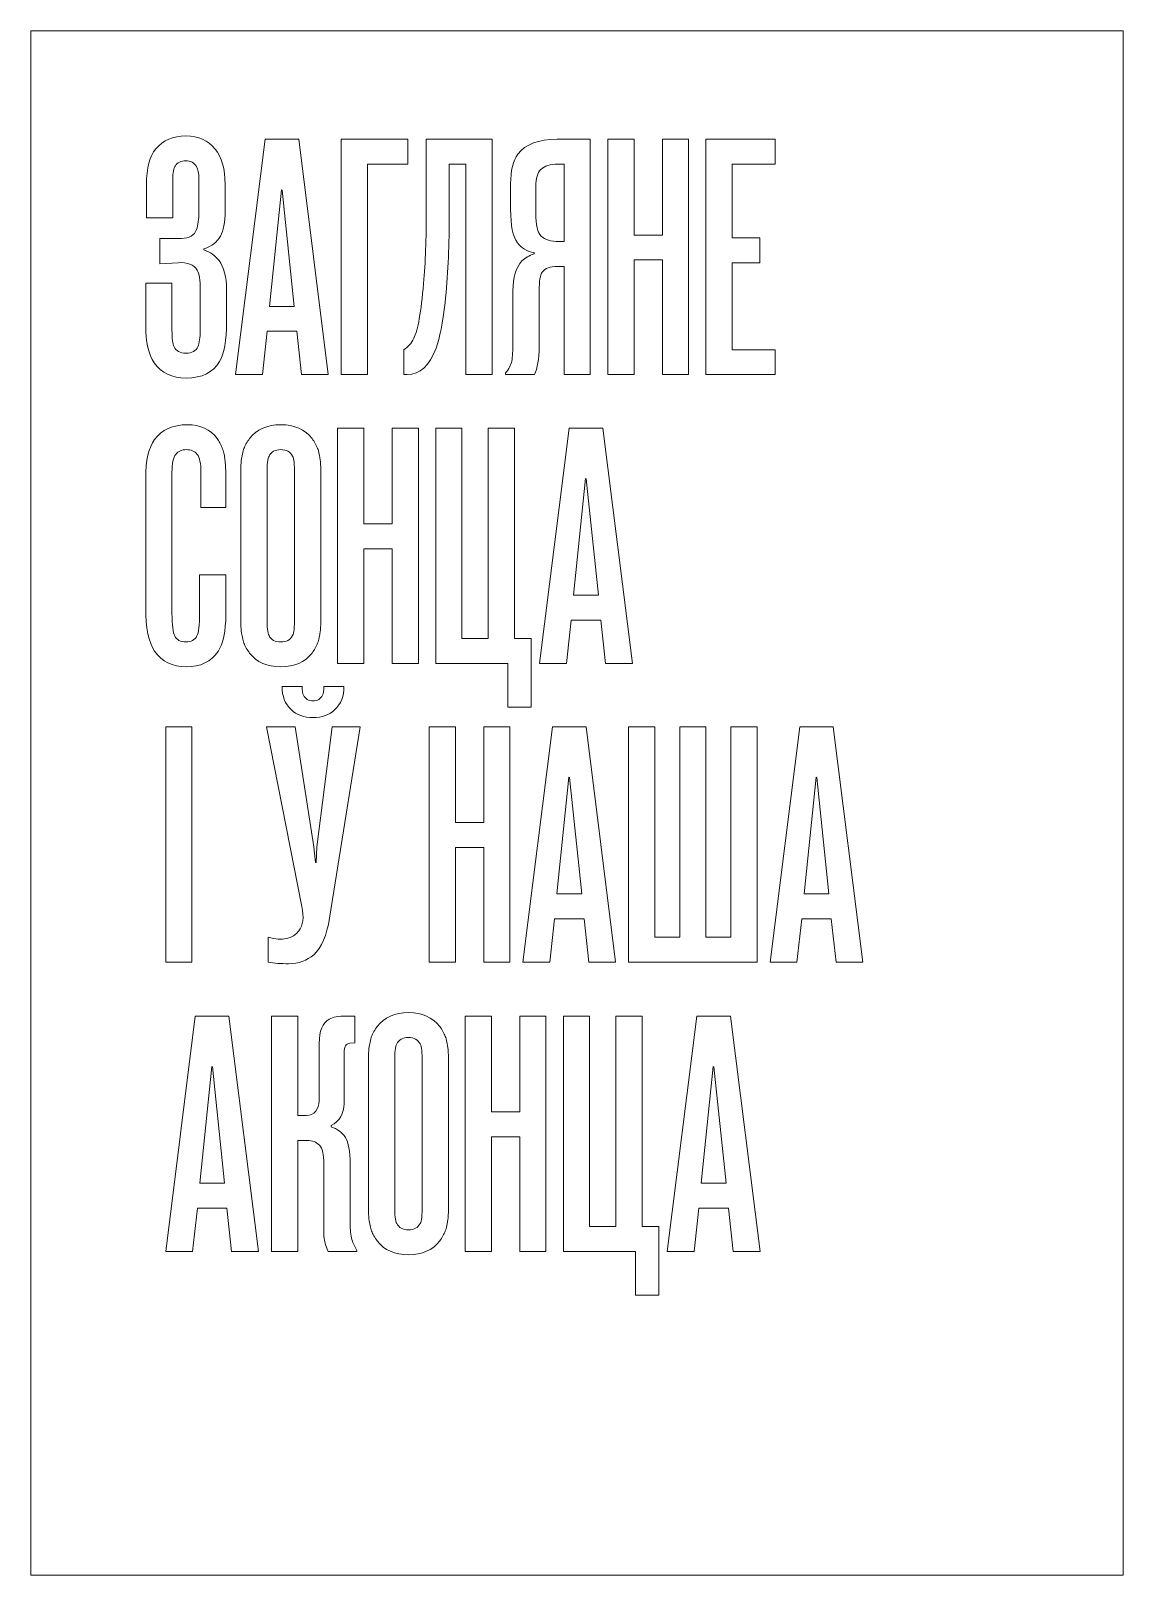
# Model space of a CAD drawing. Header units: millimetres. Extents: x 2200 to 2490, y -819 to -99.
# Drawn here: x 2215.3 to 2425.3, y -819 to -522 of the extents above; entities that cross this region are included whole.
import ezdxf

# ---------------------------------------------------------------- set-up
doc = ezdxf.new("R2010")
doc.units = ezdxf.units.MM
doc.header["$MEASUREMENT"] = 0
doc.layers.add('layer 1', color=7, linetype='Continuous')

msp = doc.modelspace()

# ---------------------------------------------------------------- linework, layer by layer
at = {"layer": 'layer 1', "color": 250, "lineweight": 18}
msp.add_lwpolyline([(2215.3311, -819.0068), (2425.3311, -819.0068), (2425.3311, -522.0068), (2215.3311, -522.0068), (2215.3311, -819.0068)], close=True, dxfattribs=at)
at = {"layer": 'layer 1', "color": 114, "lineweight": 18}
for points, knots in [([(2237.417, -570.5321), (2237.417, -570.5321), (2242.4611, -570.5321), (2242.4611, -570.5321), (2242.4611, -570.5321), (2242.4611, -579.5857), (2242.4611, -579.5857), (2242.4611, -581.1812), (2242.5908, -582.237), (2242.8492, -582.7548), (2243.2375, -583.5741), (2244.0133, -583.9834), (2245.1772, -583.9834), (2246.2984, -583.9834), (2247.0529, -583.5741), (2247.4406, -582.7548), (2247.7419, -582.0654), (2247.8935, -581.0086), (2247.8935, -579.5857), (2247.8935, -579.5857), (2247.8935, -571.8901), (2247.8935, -571.8901), (2247.8935, -569.9073), (2247.6997, -568.6141), (2247.3116, -568.0099), (2246.6648, -566.975), (2245.4361, -566.5012), (2243.6256, -566.587), (2243.6256, -566.587), (2240.1331, -566.7812), (2240.1331, -566.7812), (2240.1331, -566.7812), (2240.1331, -561.9305), (2240.1331, -561.9305), (2240.1331, -561.9305), (2244.272, -561.9305), (2244.272, -561.9305), (2245.7806, -561.9305), (2246.7509, -561.3487), (2247.1823, -560.1849), (2247.4832, -559.3662), (2247.6349, -558.2881), (2247.6349, -556.9511), (2247.6349, -556.9511), (2247.6349, -550.3547), (2247.6349, -550.3547), (2247.6349, -549.4071), (2247.4832, -548.6522), (2247.1823, -548.0916), (2246.7509, -547.3586), (2246.0606, -546.9919), (2245.113, -546.9919), (2244.1639, -546.9919), (2243.4959, -547.3154), (2243.1081, -547.9619), (2242.7623, -548.3078), (2242.5908, -549.2341), (2242.5908, -550.7432), (2242.5908, -550.7432), (2242.5908, -557.9859), (2242.5908, -557.9859), (2242.5908, -557.9859), (2237.5463, -557.9859), (2237.5463, -557.9859), (2237.5463, -557.9859), (2237.5463, -551.5834), (2237.5463, -551.5834), (2237.5463, -548.3934), (2238.1495, -546.0864), (2239.3572, -544.6638), (2240.7362, -543.0259), (2242.6553, -542.2064), (2245.113, -542.2064), (2247.5268, -542.2064), (2249.4022, -543.0471), (2250.739, -544.7283), (2252.0325, -546.2806), (2252.6793, -548.5664), (2252.6793, -551.5834), (2252.6793, -551.5834), (2252.6793, -556.6927), (2252.6793, -556.6927), (2252.6793, -558.8055), (2252.3773, -560.4011), (2251.7738, -561.478), (2251.1696, -562.5997), (2250.1135, -563.4183), (2248.6048, -563.9354), (2248.6048, -563.9354), (2248.6048, -564.1296), (2248.6048, -564.1296), (2249.8115, -564.5176), (2250.7815, -565.208), (2251.5151, -566.1989), (2252.4628, -567.4499), (2252.9379, -569.303), (2252.9379, -571.7608), (2252.9379, -571.7608), (2252.9379, -577.9042), (2252.9379, -577.9042), (2252.9379, -581.5693), (2252.4854, -584.1348), (2251.58, -585.6001), (2250.3725, -587.7127), (2248.238, -588.7688), (2245.1772, -588.7688), (2242.4611, -588.7688), (2240.4131, -587.7988), (2239.0338, -585.8588), (2237.9561, -584.3066), (2237.417, -581.8928), (2237.417, -578.6158), (2237.417, -578.6158), (2237.417, -570.5321), (2237.417, -570.5321)], [0, 0, 0, 0, 0.02631579, 0.02631579, 0.02631579, 0.05263158, 0.05263158, 0.05263158, 0.07894737, 0.07894737, 0.07894737, 0.10526316, 0.10526316, 0.10526316, 0.13157895, 0.13157895, 0.13157895, 0.15789474, 0.15789474, 0.15789474, 0.18421053, 0.18421053, 0.18421053, 0.21052632, 0.21052632, 0.21052632, 0.23684211, 0.23684211, 0.23684211, 0.26315789, 0.26315789, 0.26315789, 0.28947368, 0.28947368, 0.28947368, 0.31578947, 0.31578947, 0.31578947, 0.34210526, 0.34210526, 0.34210526, 0.36842105, 0.36842105, 0.36842105, 0.39473684, 0.39473684, 0.39473684, 0.42105263, 0.42105263, 0.42105263, 0.44736842, 0.44736842, 0.44736842, 0.47368421, 0.47368421, 0.47368421, 0.5, 0.5, 0.5, 0.52631579, 0.52631579, 0.52631579, 0.55263158, 0.55263158, 0.55263158, 0.57894737, 0.57894737, 0.57894737, 0.60526316, 0.60526316, 0.60526316, 0.63157895, 0.63157895, 0.63157895, 0.65789474, 0.65789474, 0.65789474, 0.68421053, 0.68421053, 0.68421053, 0.71052632, 0.71052632, 0.71052632, 0.73684211, 0.73684211, 0.73684211, 0.76315789, 0.76315789, 0.76315789, 0.78947368, 0.78947368, 0.78947368, 0.81578947, 0.81578947, 0.81578947, 0.84210526, 0.84210526, 0.84210526, 0.86842105, 0.86842105, 0.86842105, 0.89473684, 0.89473684, 0.89473684, 0.92105263, 0.92105263, 0.92105263, 0.94736842, 0.94736842, 0.94736842, 0.97368421, 0.97368421, 0.97368421, 1, 1, 1, 1]), ([(2272.5132, -588.1223), (2272.5132, -588.1223), (2267.3394, -588.1223), (2267.3394, -588.1223), (2267.3394, -588.1223), (2266.4339, -579.7799), (2266.4339, -579.7799), (2266.4339, -579.7799), (2260.743, -579.7799), (2260.743, -579.7799), (2260.743, -579.7799), (2259.8376, -588.1223), (2259.8376, -588.1223), (2259.8376, -588.1223), (2254.6638, -588.1223), (2254.6638, -588.1223), (2254.6638, -588.1223), (2260.3549, -542.8532), (2260.3549, -542.8532), (2260.3549, -542.8532), (2266.8219, -542.8532), (2266.8219, -542.8532), (2266.8219, -542.8532), (2272.5132, -588.1223), (2272.5132, -588.1223)], [0, 0, 0, 0, 0.125, 0.125, 0.125, 0.25, 0.25, 0.25, 0.375, 0.375, 0.375, 0.5, 0.5, 0.5, 0.625, 0.625, 0.625, 0.75, 0.75, 0.75, 0.875, 0.875, 0.875, 1, 1, 1, 1]), ([(2280.0338, -588.1223), (2280.0338, -588.1223), (2274.9897, -588.1223), (2274.9897, -588.1223), (2274.9897, -588.1223), (2274.9897, -542.8532), (2274.9897, -542.8532), (2274.9897, -542.8532), (2287.7939, -542.8532), (2287.7939, -542.8532), (2287.7939, -542.8532), (2287.7939, -547.6389), (2287.7939, -547.6389), (2287.7939, -547.6389), (2280.0338, -547.6389), (2280.0338, -547.6389), (2280.0338, -547.6389), (2280.0338, -588.1223), (2280.0338, -588.1223)], [0, 0, 0, 0, 0.16666667, 0.16666667, 0.16666667, 0.33333333, 0.33333333, 0.33333333, 0.5, 0.5, 0.5, 0.66666667, 0.66666667, 0.66666667, 0.83333333, 0.83333333, 0.83333333, 1, 1, 1, 1]), ([(2304.0266, -588.1223), (2304.0266, -588.1223), (2298.9822, -588.1223), (2298.9822, -588.1223), (2298.9822, -588.1223), (2298.9822, -547.6389), (2298.9822, -547.6389), (2298.9822, -547.6389), (2295.7487, -547.6389), (2295.7487, -547.6389), (2295.7487, -547.6389), (2295.7487, -558.4387), (2295.7487, -558.4387), (2295.7487, -563.9577), (2295.49, -569.2385), (2294.9725, -574.2828), (2294.541, -578.1206), (2293.959, -581.0305), (2293.2265, -583.0133), (2291.9755, -586.4195), (2290.1223, -588.1223), (2287.665, -588.1223), (2287.665, -588.1223), (2287.0182, -588.1223), (2287.0182, -588.1223), (2287.0182, -588.1223), (2287.0182, -583.3366), (2287.0182, -583.3366), (2287.8365, -582.8192), (2288.4832, -582.0866), (2288.9582, -581.1379), (2289.7342, -579.5431), (2290.3591, -576.029), (2290.8337, -570.5964), (2291.1784, -566.5869), (2291.351, -561.9308), (2291.351, -556.6278), (2291.351, -556.6278), (2291.351, -542.8532), (2291.351, -542.8532), (2291.351, -542.8532), (2304.0266, -542.8532), (2304.0266, -542.8532), (2304.0266, -542.8532), (2304.0266, -588.1223), (2304.0266, -588.1223)], [0, 0, 0, 0, 0.06666667, 0.06666667, 0.06666667, 0.13333333, 0.13333333, 0.13333333, 0.2, 0.2, 0.2, 0.26666667, 0.26666667, 0.26666667, 0.33333333, 0.33333333, 0.33333333, 0.4, 0.4, 0.4, 0.46666667, 0.46666667, 0.46666667, 0.53333333, 0.53333333, 0.53333333, 0.6, 0.6, 0.6, 0.66666667, 0.66666667, 0.66666667, 0.73333333, 0.73333333, 0.73333333, 0.8, 0.8, 0.8, 0.86666667, 0.86666667, 0.86666667, 0.93333333, 0.93333333, 0.93333333, 1, 1, 1, 1]), ([(2306.5873, -588.1224), (2306.5873, -588.1224), (2306.5873, -587.7989), (2306.5873, -587.7989), (2307.234, -587.0663), (2307.632, -586.3015), (2307.7837, -585.5031), (2307.9343, -584.7057), (2308.0101, -583.4444), (2308.0101, -581.7199), (2308.0101, -581.7199), (2308.0101, -572.0195), (2308.0101, -572.0195), (2308.0101, -569.3902), (2308.5921, -567.4712), (2309.7559, -566.2638), (2310.3595, -565.6606), (2311.1356, -565.2077), (2312.0842, -564.9057), (2312.0842, -564.9057), (2312.0842, -564.6467), (2312.0842, -564.6467), (2310.7039, -564.4319), (2309.6482, -563.8061), (2308.9153, -562.7713), (2308.0101, -561.5649), (2307.5573, -559.4311), (2307.5573, -556.3691), (2307.5573, -556.3691), (2307.5573, -551.4541), (2307.5573, -551.4541), (2307.5573, -548.8673), (2308.031, -546.9494), (2308.9802, -545.6987), (2310.4031, -543.802), (2312.9248, -542.8533), (2316.5465, -542.8533), (2316.5465, -542.8533), (2322.884, -542.8533), (2322.884, -542.8533), (2322.884, -542.8533), (2322.884, -588.1224), (2322.884, -588.1224), (2322.884, -588.1224), (2317.8399, -588.1224), (2317.8399, -588.1224), (2317.8399, -588.1224), (2317.8399, -567.2982), (2317.8399, -567.2982), (2317.8399, -567.2982), (2316.5465, -567.2982), (2316.5465, -567.2982), (2315.1661, -567.2982), (2314.1964, -567.6651), (2313.6365, -568.3976), (2313.2484, -568.915), (2313.0542, -570.1441), (2313.0542, -572.084), (2313.0542, -572.084), (2313.0542, -582.7548), (2313.0542, -582.7548), (2313.0542, -585.1264), (2312.7523, -586.9157), (2312.1488, -588.1224), (2312.1488, -588.1224), (2306.5873, -588.1224), (2306.5873, -588.1224)], [0, 0, 0, 0, 0.04545455, 0.04545455, 0.04545455, 0.09090909, 0.09090909, 0.09090909, 0.13636364, 0.13636364, 0.13636364, 0.18181818, 0.18181818, 0.18181818, 0.22727273, 0.22727273, 0.22727273, 0.27272727, 0.27272727, 0.27272727, 0.31818182, 0.31818182, 0.31818182, 0.36363636, 0.36363636, 0.36363636, 0.40909091, 0.40909091, 0.40909091, 0.45454545, 0.45454545, 0.45454545, 0.5, 0.5, 0.5, 0.54545455, 0.54545455, 0.54545455, 0.59090909, 0.59090909, 0.59090909, 0.63636364, 0.63636364, 0.63636364, 0.68181818, 0.68181818, 0.68181818, 0.72727273, 0.72727273, 0.72727273, 0.77272727, 0.77272727, 0.77272727, 0.81818182, 0.81818182, 0.81818182, 0.86363636, 0.86363636, 0.86363636, 0.90909091, 0.90909091, 0.90909091, 0.95454545, 0.95454545, 0.95454545, 1, 1, 1, 1]), ([(2336.7429, -566.0698), (2336.7429, -566.0698), (2331.3104, -566.0698), (2331.3104, -566.0698), (2331.3104, -566.0698), (2331.3104, -588.1222), (2331.3104, -588.1222), (2331.3104, -588.1222), (2326.2664, -588.1222), (2326.2664, -588.1222), (2326.2664, -588.1222), (2326.2664, -542.8532), (2326.2664, -542.8532), (2326.2664, -542.8532), (2331.3104, -542.8532), (2331.3104, -542.8532), (2331.3104, -542.8532), (2331.3104, -561.2841), (2331.3104, -561.2841), (2331.3104, -561.2841), (2336.7429, -561.2841), (2336.7429, -561.2841), (2336.7429, -561.2841), (2336.7429, -542.8532), (2336.7429, -542.8532), (2336.7429, -542.8532), (2341.787, -542.8532), (2341.787, -542.8532), (2341.787, -542.8532), (2341.787, -588.1222), (2341.787, -588.1222), (2341.787, -588.1222), (2336.7429, -588.1222), (2336.7429, -588.1222), (2336.7429, -588.1222), (2336.7429, -566.0698), (2336.7429, -566.0698)], [0, 0, 0, 0, 0.08333333, 0.08333333, 0.08333333, 0.16666667, 0.16666667, 0.16666667, 0.25, 0.25, 0.25, 0.33333333, 0.33333333, 0.33333333, 0.41666667, 0.41666667, 0.41666667, 0.5, 0.5, 0.5, 0.58333333, 0.58333333, 0.58333333, 0.66666667, 0.66666667, 0.66666667, 0.75, 0.75, 0.75, 0.83333333, 0.83333333, 0.83333333, 0.91666667, 0.91666667, 0.91666667, 1, 1, 1, 1]), ([(2345.1303, -588.1223), (2345.1303, -588.1223), (2345.1303, -542.8532), (2345.1303, -542.8532), (2345.1303, -542.8532), (2358.4527, -542.8532), (2358.4527, -542.8532), (2358.4527, -542.8532), (2358.4527, -547.6389), (2358.4527, -547.6389), (2358.4527, -547.6389), (2350.1744, -547.6389), (2350.1744, -547.6389), (2350.1744, -547.6389), (2350.1744, -561.8016), (2350.1744, -561.8016), (2350.1744, -561.8016), (2355.4775, -561.8016), (2355.4775, -561.8016), (2355.4775, -561.8016), (2355.4775, -566.5869), (2355.4775, -566.5869), (2355.4775, -566.5869), (2350.1744, -566.5869), (2350.1744, -566.5869), (2350.1744, -566.5869), (2350.1744, -583.3366), (2350.1744, -583.3366), (2350.1744, -583.3366), (2358.4527, -583.3366), (2358.4527, -583.3366), (2358.4527, -583.3366), (2358.4527, -588.1223), (2358.4527, -588.1223), (2358.4527, -588.1223), (2345.1303, -588.1223), (2345.1303, -588.1223)], [0, 0, 0, 0, 0.08333333, 0.08333333, 0.08333333, 0.16666667, 0.16666667, 0.16666667, 0.25, 0.25, 0.25, 0.33333333, 0.33333333, 0.33333333, 0.41666667, 0.41666667, 0.41666667, 0.5, 0.5, 0.5, 0.58333333, 0.58333333, 0.58333333, 0.66666667, 0.66666667, 0.66666667, 0.75, 0.75, 0.75, 0.83333333, 0.83333333, 0.83333333, 0.91666667, 0.91666667, 0.91666667, 1, 1, 1, 1]), ([(2317.8399, -562.5129), (2317.8399, -562.5129), (2317.8399, -547.6387), (2317.8399, -547.6387), (2317.8399, -547.6387), (2316.6757, -547.6387), (2316.6757, -547.6387), (2315.2097, -547.6387), (2314.1103, -547.9842), (2313.3774, -548.6735), (2312.7311, -549.3199), (2312.4078, -550.3983), (2312.4078, -551.907), (2312.4078, -551.907), (2312.4078, -557.0804), (2312.4078, -557.0804), (2312.4078, -559.3227), (2312.7523, -560.7891), (2313.4423, -561.4781), (2314.1748, -562.168), (2315.3178, -562.5129), (2316.87, -562.5129), (2316.87, -562.5129), (2317.8399, -562.5129), (2317.8399, -562.5129)], [0, 0, 0, 0, 0.125, 0.125, 0.125, 0.25, 0.25, 0.25, 0.375, 0.375, 0.375, 0.5, 0.5, 0.5, 0.625, 0.625, 0.625, 0.75, 0.75, 0.75, 0.875, 0.875, 0.875, 1, 1, 1, 1]), ([(2261.1956, -574.9942), (2261.1956, -574.9942), (2265.9813, -574.9942), (2265.9813, -574.9942), (2265.9813, -574.9942), (2263.6533, -552.6182), (2263.6533, -552.6182), (2263.6533, -552.6182), (2263.524, -552.5537), (2263.524, -552.5537), (2263.524, -552.5537), (2261.1956, -574.9942), (2261.1956, -574.9942)], [0, 0, 0, 0, 0.25, 0.25, 0.25, 0.5, 0.5, 0.5, 0.75, 0.75, 0.75, 1, 1, 1, 1]), ([(2245.1129, -639.5375), (2246.1477, -639.5375), (2246.859, -639.1494), (2247.2467, -638.3733), (2247.5912, -637.7701), (2247.7642, -636.3263), (2247.7642, -634.0405), (2247.7642, -634.0405), (2247.7642, -626.6032), (2247.7642, -626.6032), (2247.7642, -626.6032), (2252.8085, -626.6032), (2252.8085, -626.6032), (2252.8085, -626.6032), (2252.8085, -634.2344), (2252.8085, -634.2344), (2252.8085, -637.5114), (2252.3121, -639.883), (2251.3212, -641.3481), (2249.9841, -643.332), (2247.936, -644.3229), (2245.1774, -644.3229), (2242.5471, -644.3229), (2240.5213, -643.3104), (2239.0982, -641.2836), (2237.9769, -639.6456), (2237.4169, -636.8434), (2237.4169, -632.8763), (2237.4169, -632.8763), (2237.4169, -608.0429), (2237.4169, -608.0429), (2237.4169, -604.5943), (2237.9769, -602.1157), (2239.0982, -600.606), (2240.4778, -598.7093), (2242.5907, -597.7606), (2245.4361, -597.7606), (2247.936, -597.7606), (2249.8334, -598.6448), (2251.1273, -600.4121), (2251.3425, -600.6708), (2251.5253, -600.9519), (2251.6766, -601.2528), (2251.8273, -601.5551), (2251.9679, -601.8782), (2252.0973, -602.2227), (2252.2266, -602.5683), (2252.3337, -602.8918), (2252.4205, -603.1927), (2252.5063, -603.495), (2252.5711, -603.8395), (2252.6144, -604.2275), (2252.6569, -604.6156), (2252.6891, -604.9289), (2252.7114, -605.1653), (2252.7327, -605.4027), (2252.7543, -605.7372), (2252.7763, -606.1679), (2252.7976, -606.5991), (2252.8085, -606.9014), (2252.8085, -607.0733), (2252.8085, -607.0733), (2252.8085, -607.9459), (2252.8085, -607.9459), (2252.8085, -607.9459), (2252.8085, -608.6901), (2252.8085, -608.6901), (2252.8085, -608.6901), (2252.8085, -613.6693), (2252.8085, -613.6693), (2252.8085, -613.6693), (2248.0228, -613.6693), (2248.0228, -613.6693), (2248.0228, -613.6693), (2248.0228, -606.8791), (2248.0228, -606.8791), (2248.0228, -605.1976), (2247.7854, -604.0556), (2247.3116, -603.4514), (2246.7941, -602.8482), (2246.1042, -602.546), (2245.2423, -602.546), (2244.3793, -602.546), (2243.69, -602.8482), (2243.1726, -603.4514), (2242.6981, -604.0556), (2242.4614, -605.1976), (2242.4614, -606.8791), (2242.4614, -606.8791), (2242.4614, -634.0405), (2242.4614, -634.0405), (2242.4614, -636.3263), (2242.6332, -637.7701), (2242.9787, -638.3733), (2243.3664, -639.1494), (2244.0781, -639.5375), (2245.1129, -639.5375)], [0, 0, 0, 0, 0.03125, 0.03125, 0.03125, 0.0625, 0.0625, 0.0625, 0.09375, 0.09375, 0.09375, 0.125, 0.125, 0.125, 0.15625, 0.15625, 0.15625, 0.1875, 0.1875, 0.1875, 0.21875, 0.21875, 0.21875, 0.25, 0.25, 0.25, 0.28125, 0.28125, 0.28125, 0.3125, 0.3125, 0.3125, 0.34375, 0.34375, 0.34375, 0.375, 0.375, 0.375, 0.40625, 0.40625, 0.40625, 0.4375, 0.4375, 0.4375, 0.46875, 0.46875, 0.46875, 0.5, 0.5, 0.5, 0.53125, 0.53125, 0.53125, 0.5625, 0.5625, 0.5625, 0.59375, 0.59375, 0.59375, 0.625, 0.625, 0.625, 0.65625, 0.65625, 0.65625, 0.6875, 0.6875, 0.6875, 0.71875, 0.71875, 0.71875, 0.75, 0.75, 0.75, 0.78125, 0.78125, 0.78125, 0.8125, 0.8125, 0.8125, 0.84375, 0.84375, 0.84375, 0.875, 0.875, 0.875, 0.90625, 0.90625, 0.90625, 0.9375, 0.9375, 0.9375, 0.96875, 0.96875, 0.96875, 1, 1, 1, 1]), ([(2263.382, -644.323), (2260.7521, -644.323), (2258.7469, -643.4399), (2257.3676, -641.6718), (2257.1514, -641.3702), (2256.9473, -641.0469), (2256.7534, -640.7015), (2256.5592, -640.357), (2256.408, -640.0448), (2256.3009, -639.7637), (2256.1925, -639.4837), (2256.0957, -639.1174), (2256.0095, -638.6644), (2255.9231, -638.2118), (2255.8578, -637.8883), (2255.8158, -637.6941), (2255.7725, -637.5006), (2255.7399, -637.1345), (2255.7186, -636.5952), (2255.6966, -636.0564), (2255.6864, -635.7328), (2255.6864, -635.6247), (2255.6864, -635.6247), (2255.6864, -634.6226), (2255.6864, -634.6226), (2255.6864, -634.6226), (2255.6864, -633.717), (2255.6864, -633.717), (2255.6864, -633.717), (2255.6864, -608.3663), (2255.6864, -608.3663), (2255.6864, -608.3663), (2255.6864, -607.4608), (2255.6864, -607.4608), (2255.6864, -607.4608), (2255.6864, -606.4586), (2255.6864, -606.4586), (2255.6864, -606.3515), (2255.6966, -606.028), (2255.7186, -605.4886), (2255.7399, -604.9499), (2255.7725, -604.5835), (2255.8158, -604.3893), (2255.8578, -604.1954), (2255.9231, -603.8719), (2256.0095, -603.4193), (2256.0957, -602.9664), (2256.1925, -602.6006), (2256.3009, -602.3196), (2256.408, -602.0397), (2256.5592, -601.7278), (2256.7534, -601.3823), (2256.9473, -601.0374), (2257.1514, -600.7142), (2257.3676, -600.4119), (2258.7469, -598.6446), (2260.7521, -597.7604), (2263.382, -597.7604), (2266.0109, -597.7604), (2268.0161, -598.6446), (2269.3965, -600.4119), (2269.6119, -600.7142), (2269.8168, -601.0374), (2270.011, -601.3823), (2270.2044, -601.7278), (2270.355, -602.0397), (2270.4635, -602.3196), (2270.5709, -602.6006), (2270.6676, -602.9664), (2270.7544, -603.4193), (2270.8402, -603.8719), (2270.905, -604.1954), (2270.9486, -604.3893), (2270.9908, -604.5835), (2271.0235, -604.9499), (2271.0454, -605.4886), (2271.0667, -606.028), (2271.0776, -606.3515), (2271.0776, -606.4586), (2271.0776, -606.4586), (2271.0776, -607.4608), (2271.0776, -607.4608), (2271.0776, -607.4608), (2271.0776, -608.3663), (2271.0776, -608.3663), (2271.0776, -608.3663), (2271.0776, -633.717), (2271.0776, -633.717), (2271.0776, -633.717), (2271.0776, -634.6226), (2271.0776, -634.6226), (2271.0776, -634.6226), (2271.0776, -635.6247), (2271.0776, -635.6247), (2271.0776, -635.7328), (2271.0667, -636.0564), (2271.0454, -636.5952), (2271.0235, -637.1345), (2270.9908, -637.5006), (2270.9486, -637.6941), (2270.905, -637.8883), (2270.8402, -638.2118), (2270.7544, -638.6644), (2270.6676, -639.1174), (2270.5709, -639.4837), (2270.4635, -639.7637), (2270.355, -640.0448), (2270.2044, -640.357), (2270.011, -640.7015), (2269.8168, -641.0469), (2269.6119, -641.3702), (2269.3965, -641.6718), (2268.0161, -643.4399), (2266.0109, -644.323), (2263.382, -644.323)], [0, 0, 0, 0, 0.02631579, 0.02631579, 0.02631579, 0.05263158, 0.05263158, 0.05263158, 0.07894737, 0.07894737, 0.07894737, 0.10526316, 0.10526316, 0.10526316, 0.13157895, 0.13157895, 0.13157895, 0.15789474, 0.15789474, 0.15789474, 0.18421053, 0.18421053, 0.18421053, 0.21052632, 0.21052632, 0.21052632, 0.23684211, 0.23684211, 0.23684211, 0.26315789, 0.26315789, 0.26315789, 0.28947368, 0.28947368, 0.28947368, 0.31578947, 0.31578947, 0.31578947, 0.34210526, 0.34210526, 0.34210526, 0.36842105, 0.36842105, 0.36842105, 0.39473684, 0.39473684, 0.39473684, 0.42105263, 0.42105263, 0.42105263, 0.44736842, 0.44736842, 0.44736842, 0.47368421, 0.47368421, 0.47368421, 0.5, 0.5, 0.5, 0.52631579, 0.52631579, 0.52631579, 0.55263158, 0.55263158, 0.55263158, 0.57894737, 0.57894737, 0.57894737, 0.60526316, 0.60526316, 0.60526316, 0.63157895, 0.63157895, 0.63157895, 0.65789474, 0.65789474, 0.65789474, 0.68421053, 0.68421053, 0.68421053, 0.71052632, 0.71052632, 0.71052632, 0.73684211, 0.73684211, 0.73684211, 0.76315789, 0.76315789, 0.76315789, 0.78947368, 0.78947368, 0.78947368, 0.81578947, 0.81578947, 0.81578947, 0.84210526, 0.84210526, 0.84210526, 0.86842105, 0.86842105, 0.86842105, 0.89473684, 0.89473684, 0.89473684, 0.92105263, 0.92105263, 0.92105263, 0.94736842, 0.94736842, 0.94736842, 0.97368421, 0.97368421, 0.97368421, 1, 1, 1, 1]), ([(2284.7808, -621.6238), (2284.7808, -621.6238), (2279.3482, -621.6238), (2279.3482, -621.6238), (2279.3482, -621.6238), (2279.3482, -643.6763), (2279.3482, -643.6763), (2279.3482, -643.6763), (2274.3041, -643.6763), (2274.3041, -643.6763), (2274.3041, -643.6763), (2274.3041, -598.4072), (2274.3041, -598.4072), (2274.3041, -598.4072), (2279.3482, -598.4072), (2279.3482, -598.4072), (2279.3482, -598.4072), (2279.3482, -616.8381), (2279.3482, -616.8381), (2279.3482, -616.8381), (2284.7808, -616.8381), (2284.7808, -616.8381), (2284.7808, -616.8381), (2284.7808, -598.4072), (2284.7808, -598.4072), (2284.7808, -598.4072), (2289.8248, -598.4072), (2289.8248, -598.4072), (2289.8248, -598.4072), (2289.8248, -643.6763), (2289.8248, -643.6763), (2289.8248, -643.6763), (2284.7808, -643.6763), (2284.7808, -643.6763), (2284.7808, -643.6763), (2284.7808, -621.6238), (2284.7808, -621.6238)], [0, 0, 0, 0, 0.08333333, 0.08333333, 0.08333333, 0.16666667, 0.16666667, 0.16666667, 0.25, 0.25, 0.25, 0.33333333, 0.33333333, 0.33333333, 0.41666667, 0.41666667, 0.41666667, 0.5, 0.5, 0.5, 0.58333333, 0.58333333, 0.58333333, 0.66666667, 0.66666667, 0.66666667, 0.75, 0.75, 0.75, 0.83333333, 0.83333333, 0.83333333, 0.91666667, 0.91666667, 0.91666667, 1, 1, 1, 1]), ([(2311.5343, -652.0835), (2311.5343, -652.0835), (2307.0076, -652.0835), (2307.0076, -652.0835), (2307.0076, -652.0835), (2307.0076, -643.6762), (2307.0076, -643.6762), (2307.0076, -643.6762), (2293.1679, -643.6762), (2293.1679, -643.6762), (2293.1679, -643.6762), (2293.1679, -598.4074), (2293.1679, -598.4074), (2293.1679, -598.4074), (2298.2123, -598.4074), (2298.2123, -598.4074), (2298.2123, -598.4074), (2298.2123, -638.8908), (2298.2123, -638.8908), (2298.2123, -638.8908), (2303.2567, -638.8908), (2303.2567, -638.8908), (2303.2567, -638.8908), (2303.2567, -598.4074), (2303.2567, -598.4074), (2303.2567, -598.4074), (2308.3008, -598.4074), (2308.3008, -598.4074), (2308.3008, -598.4074), (2308.3008, -638.8908), (2308.3008, -638.8908), (2308.3008, -638.8908), (2311.5343, -638.8908), (2311.5343, -638.8908), (2311.5343, -638.8908), (2311.5343, -652.0835), (2311.5343, -652.0835)], [0, 0, 0, 0, 0.08333333, 0.08333333, 0.08333333, 0.16666667, 0.16666667, 0.16666667, 0.25, 0.25, 0.25, 0.33333333, 0.33333333, 0.33333333, 0.41666667, 0.41666667, 0.41666667, 0.5, 0.5, 0.5, 0.58333333, 0.58333333, 0.58333333, 0.66666667, 0.66666667, 0.66666667, 0.75, 0.75, 0.75, 0.83333333, 0.83333333, 0.83333333, 0.91666667, 0.91666667, 0.91666667, 1, 1, 1, 1]), ([(2330.98, -643.6762), (2330.98, -643.6762), (2325.8063, -643.6762), (2325.8063, -643.6762), (2325.8063, -643.6762), (2324.9007, -635.3338), (2324.9007, -635.3338), (2324.9007, -635.3338), (2319.2103, -635.3338), (2319.2103, -635.3338), (2319.2103, -635.3338), (2318.3048, -643.6762), (2318.3048, -643.6762), (2318.3048, -643.6762), (2313.131, -643.6762), (2313.131, -643.6762), (2313.131, -643.6762), (2318.8218, -598.4074), (2318.8218, -598.4074), (2318.8218, -598.4074), (2325.2892, -598.4074), (2325.2892, -598.4074), (2325.2892, -598.4074), (2330.98, -643.6762), (2330.98, -643.6762)], [0, 0, 0, 0, 0.125, 0.125, 0.125, 0.25, 0.25, 0.25, 0.375, 0.375, 0.375, 0.5, 0.5, 0.5, 0.625, 0.625, 0.625, 0.75, 0.75, 0.75, 0.875, 0.875, 0.875, 1, 1, 1, 1]), ([(2260.7305, -607.267), (2260.7305, -607.267), (2260.7305, -634.8165), (2260.7305, -634.8165), (2260.7305, -636.6709), (2260.8598, -637.8348), (2261.1185, -638.3086), (2261.5491, -639.128), (2262.3036, -639.5377), (2263.382, -639.5377), (2264.4591, -639.5377), (2265.2139, -639.128), (2265.6456, -638.3086), (2265.9042, -637.8784), (2266.0336, -636.7142), (2266.0336, -634.8165), (2266.0336, -634.8165), (2266.0336, -607.267), (2266.0336, -607.267), (2266.0336, -605.4138), (2265.9042, -604.2496), (2265.6456, -603.7748), (2265.2139, -602.9564), (2264.4591, -602.5461), (2263.382, -602.5461), (2262.3036, -602.5461), (2261.5491, -602.9564), (2261.1185, -603.7748), (2260.8598, -604.2496), (2260.7305, -605.4138), (2260.7305, -607.267)], [0, 0, 0, 0, 0.1, 0.1, 0.1, 0.2, 0.2, 0.2, 0.3, 0.3, 0.3, 0.4, 0.4, 0.4, 0.5, 0.5, 0.5, 0.6, 0.6, 0.6, 0.7, 0.7, 0.7, 0.8, 0.8, 0.8, 0.9, 0.9, 0.9, 1, 1, 1, 1]), ([(2319.6629, -630.5484), (2319.6629, -630.5484), (2324.4482, -630.5484), (2324.4482, -630.5484), (2324.4482, -630.5484), (2322.1206, -608.1724), (2322.1206, -608.1724), (2322.1206, -608.1724), (2321.9909, -608.1079), (2321.9909, -608.1079), (2321.9909, -608.1079), (2319.6629, -630.5484), (2319.6629, -630.5484)], [0, 0, 0, 0, 0.25, 0.25, 0.25, 0.5, 0.5, 0.5, 0.75, 0.75, 0.75, 1, 1, 1, 1]), ([(2275.5222, -648.0736), (2275.5222, -649.9713), (2274.9399, -651.4587), (2273.7761, -652.5357), (2272.6977, -653.5705), (2271.2964, -654.088), (2269.5727, -654.088), (2267.8478, -654.088), (2266.4462, -653.5705), (2265.3692, -652.5357), (2264.2047, -651.4587), (2263.6227, -649.9713), (2263.6227, -648.0736), (2263.6227, -648.0736), (2267.503, -648.0736), (2267.503, -648.0736), (2267.503, -648.8932), (2267.5887, -649.4539), (2267.7621, -649.7551), (2268.1066, -650.4884), (2268.7097, -650.8545), (2269.5727, -650.8545), (2270.4346, -650.8545), (2271.0377, -650.4884), (2271.3832, -649.7551), (2271.5551, -649.4539), (2271.642, -648.8932), (2271.642, -648.0736), (2271.642, -648.0736), (2275.5222, -648.0736), (2275.5222, -648.0736)], [0, 0, 0, 0, 0.1, 0.1, 0.1, 0.2, 0.2, 0.2, 0.3, 0.3, 0.3, 0.4, 0.4, 0.4, 0.5, 0.5, 0.5, 0.6, 0.6, 0.6, 0.7, 0.7, 0.7, 0.8, 0.8, 0.8, 0.9, 0.9, 0.9, 1, 1, 1, 1]), ([(2241.2558, -655.8343), (2241.2558, -655.8343), (2246.2999, -655.8343), (2246.2999, -655.8343), (2246.2999, -655.8343), (2246.2999, -701.1031), (2246.2999, -701.1031), (2246.2999, -701.1031), (2241.2558, -701.1031), (2241.2558, -701.1031), (2241.2558, -701.1031), (2241.2558, -655.8343), (2241.2558, -655.8343)], [0, 0, 0, 0, 0.25, 0.25, 0.25, 0.5, 0.5, 0.5, 0.75, 0.75, 0.75, 1, 1, 1, 1]), ([(2260.9716, -701.1032), (2260.9716, -701.1032), (2260.9716, -696.3175), (2260.9716, -696.3175), (2263.6876, -697.0935), (2265.6492, -696.6842), (2266.8566, -695.0891), (2267.6749, -694.0542), (2267.8687, -692.5021), (2267.4381, -690.4323), (2267.4381, -690.4323), (2260.648, -655.834), (2260.648, -655.834), (2260.648, -655.834), (2266.1449, -655.834), (2266.1449, -655.834), (2266.1449, -655.834), (2269.7016, -678.9214), (2269.7016, -678.9214), (2269.7016, -678.9214), (2270.0252, -681.9606), (2270.0252, -681.9606), (2270.0252, -681.9606), (2270.1546, -681.9606), (2270.1546, -681.9606), (2270.1546, -681.9606), (2270.2839, -678.9214), (2270.2839, -678.9214), (2270.2839, -678.9214), (2273.2587, -655.834), (2273.2587, -655.834), (2273.2587, -655.834), (2278.6263, -655.834), (2278.6263, -655.834), (2278.6263, -655.834), (2272.7413, -692.6314), (2272.7413, -692.6314), (2272.2238, -695.9942), (2271.2103, -698.3446), (2269.7016, -699.6803), (2268.4089, -700.8444), (2266.7918, -701.4264), (2264.8517, -701.4264), (2263.4289, -701.4264), (2262.1358, -701.3183), (2260.9716, -701.1032)], [0, 0, 0, 0, 0.06666667, 0.06666667, 0.06666667, 0.13333333, 0.13333333, 0.13333333, 0.2, 0.2, 0.2, 0.26666667, 0.26666667, 0.26666667, 0.33333333, 0.33333333, 0.33333333, 0.4, 0.4, 0.4, 0.46666667, 0.46666667, 0.46666667, 0.53333333, 0.53333333, 0.53333333, 0.6, 0.6, 0.6, 0.66666667, 0.66666667, 0.66666667, 0.73333333, 0.73333333, 0.73333333, 0.8, 0.8, 0.8, 0.86666667, 0.86666667, 0.86666667, 0.93333333, 0.93333333, 0.93333333, 1, 1, 1, 1]), ([(2302.4014, -679.0508), (2302.4014, -679.0508), (2296.9689, -679.0508), (2296.9689, -679.0508), (2296.9689, -679.0508), (2296.9689, -701.1032), (2296.9689, -701.1032), (2296.9689, -701.1032), (2291.9248, -701.1032), (2291.9248, -701.1032), (2291.9248, -701.1032), (2291.9248, -655.8341), (2291.9248, -655.8341), (2291.9248, -655.8341), (2296.9689, -655.8341), (2296.9689, -655.8341), (2296.9689, -655.8341), (2296.9689, -674.2651), (2296.9689, -674.2651), (2296.9689, -674.2651), (2302.4014, -674.2651), (2302.4014, -674.2651), (2302.4014, -674.2651), (2302.4014, -655.8341), (2302.4014, -655.8341), (2302.4014, -655.8341), (2307.4455, -655.8341), (2307.4455, -655.8341), (2307.4455, -655.8341), (2307.4455, -701.1032), (2307.4455, -701.1032), (2307.4455, -701.1032), (2302.4014, -701.1032), (2302.4014, -701.1032), (2302.4014, -701.1032), (2302.4014, -679.0508), (2302.4014, -679.0508)], [0, 0, 0, 0, 0.08333333, 0.08333333, 0.08333333, 0.16666667, 0.16666667, 0.16666667, 0.25, 0.25, 0.25, 0.33333333, 0.33333333, 0.33333333, 0.41666667, 0.41666667, 0.41666667, 0.5, 0.5, 0.5, 0.58333333, 0.58333333, 0.58333333, 0.66666667, 0.66666667, 0.66666667, 0.75, 0.75, 0.75, 0.83333333, 0.83333333, 0.83333333, 0.91666667, 0.91666667, 0.91666667, 1, 1, 1, 1]), ([(2327.7649, -701.1029), (2327.7649, -701.1029), (2322.5911, -701.1029), (2322.5911, -701.1029), (2322.5911, -701.1029), (2321.6856, -692.7605), (2321.6856, -692.7605), (2321.6856, -692.7605), (2315.9951, -692.7605), (2315.9951, -692.7605), (2315.9951, -692.7605), (2315.0896, -701.1029), (2315.0896, -701.1029), (2315.0896, -701.1029), (2309.9158, -701.1029), (2309.9158, -701.1029), (2309.9158, -701.1029), (2315.6067, -655.8341), (2315.6067, -655.8341), (2315.6067, -655.8341), (2322.074, -655.8341), (2322.074, -655.8341), (2322.074, -655.8341), (2327.7649, -701.1029), (2327.7649, -701.1029)], [0, 0, 0, 0, 0.125, 0.125, 0.125, 0.25, 0.25, 0.25, 0.375, 0.375, 0.375, 0.5, 0.5, 0.5, 0.625, 0.625, 0.625, 0.75, 0.75, 0.75, 0.875, 0.875, 0.875, 1, 1, 1, 1]), ([(2354.9454, -701.1031), (2354.9454, -701.1031), (2330.2413, -701.1031), (2330.2413, -701.1031), (2330.2413, -701.1031), (2330.2413, -655.8343), (2330.2413, -655.8343), (2330.2413, -655.8343), (2335.2854, -655.8343), (2335.2854, -655.8343), (2335.2854, -655.8343), (2335.2854, -696.3177), (2335.2854, -696.3177), (2335.2854, -696.3177), (2340.0711, -696.3177), (2340.0711, -696.3177), (2340.0711, -696.3177), (2340.0711, -655.8343), (2340.0711, -655.8343), (2340.0711, -655.8343), (2345.1156, -655.8343), (2345.1156, -655.8343), (2345.1156, -655.8343), (2345.1156, -696.3177), (2345.1156, -696.3177), (2345.1156, -696.3177), (2349.9009, -696.3177), (2349.9009, -696.3177), (2349.9009, -696.3177), (2349.9009, -655.8343), (2349.9009, -655.8343), (2349.9009, -655.8343), (2354.9454, -655.8343), (2354.9454, -655.8343), (2354.9454, -655.8343), (2354.9454, -701.1031), (2354.9454, -701.1031)], [0, 0, 0, 0, 0.08333333, 0.08333333, 0.08333333, 0.16666667, 0.16666667, 0.16666667, 0.25, 0.25, 0.25, 0.33333333, 0.33333333, 0.33333333, 0.41666667, 0.41666667, 0.41666667, 0.5, 0.5, 0.5, 0.58333333, 0.58333333, 0.58333333, 0.66666667, 0.66666667, 0.66666667, 0.75, 0.75, 0.75, 0.83333333, 0.83333333, 0.83333333, 0.91666667, 0.91666667, 0.91666667, 1, 1, 1, 1]), ([(2375.3031, -701.1029), (2375.3031, -701.1029), (2370.1293, -701.1029), (2370.1293, -701.1029), (2370.1293, -701.1029), (2369.2237, -692.7605), (2369.2237, -692.7605), (2369.2237, -692.7605), (2363.5333, -692.7605), (2363.5333, -692.7605), (2363.5333, -692.7605), (2362.6278, -701.1029), (2362.6278, -701.1029), (2362.6278, -701.1029), (2357.454, -701.1029), (2357.454, -701.1029), (2357.454, -701.1029), (2363.1448, -655.8341), (2363.1448, -655.8341), (2363.1448, -655.8341), (2369.6122, -655.8341), (2369.6122, -655.8341), (2369.6122, -655.8341), (2375.3031, -701.1029), (2375.3031, -701.1029)], [0, 0, 0, 0, 0.125, 0.125, 0.125, 0.25, 0.25, 0.25, 0.375, 0.375, 0.375, 0.5, 0.5, 0.5, 0.625, 0.625, 0.625, 0.75, 0.75, 0.75, 0.875, 0.875, 0.875, 1, 1, 1, 1]), ([(2316.4477, -687.9751), (2316.4477, -687.9751), (2321.233, -687.9751), (2321.233, -687.9751), (2321.233, -687.9751), (2318.9054, -665.5991), (2318.9054, -665.5991), (2318.9054, -665.5991), (2318.7756, -665.5346), (2318.7756, -665.5346), (2318.7756, -665.5346), (2316.4477, -687.9751), (2316.4477, -687.9751)], [0, 0, 0, 0, 0.25, 0.25, 0.25, 0.5, 0.5, 0.5, 0.75, 0.75, 0.75, 1, 1, 1, 1]), ([(2363.9859, -687.9751), (2363.9859, -687.9751), (2368.7712, -687.9751), (2368.7712, -687.9751), (2368.7712, -687.9751), (2366.4436, -665.5991), (2366.4436, -665.5991), (2366.4436, -665.5991), (2366.3139, -665.5346), (2366.3139, -665.5346), (2366.3139, -665.5346), (2363.9859, -687.9751), (2363.9859, -687.9751)], [0, 0, 0, 0, 0.25, 0.25, 0.25, 0.5, 0.5, 0.5, 0.75, 0.75, 0.75, 1, 1, 1, 1]), ([(2259.105, -756.7456), (2259.105, -756.7456), (2253.9313, -756.7456), (2253.9313, -756.7456), (2253.9313, -756.7456), (2253.0257, -748.4032), (2253.0257, -748.4032), (2253.0257, -748.4032), (2247.3349, -748.4032), (2247.3349, -748.4032), (2247.3349, -748.4032), (2246.4295, -756.7456), (2246.4295, -756.7456), (2246.4295, -756.7456), (2241.2557, -756.7456), (2241.2557, -756.7456), (2241.2557, -756.7456), (2246.9468, -711.4768), (2246.9468, -711.4768), (2246.9468, -711.4768), (2253.4138, -711.4768), (2253.4138, -711.4768), (2253.4138, -711.4768), (2259.105, -756.7456), (2259.105, -756.7456)], [0, 0, 0, 0, 0.125, 0.125, 0.125, 0.25, 0.25, 0.25, 0.375, 0.375, 0.375, 0.5, 0.5, 0.5, 0.625, 0.625, 0.625, 0.75, 0.75, 0.75, 0.875, 0.875, 0.875, 1, 1, 1, 1]), ([(2272.5105, -756.7457), (2271.9499, -755.6684), (2271.6699, -754.5468), (2271.6699, -753.3829), (2271.6699, -753.3829), (2271.6699, -739.9316), (2271.6699, -739.9316), (2271.6699, -738.1206), (2271.3888, -736.9143), (2270.829, -736.31), (2270.2247, -735.7065), (2269.4277, -735.4045), (2268.4365, -735.4045), (2268.4365, -735.4045), (2266.6258, -735.4045), (2266.6258, -735.4045), (2266.6258, -735.4045), (2266.6258, -756.7457), (2266.6258, -756.7457), (2266.6258, -756.7457), (2261.581, -756.7457), (2261.581, -756.7457), (2261.581, -756.7457), (2261.581, -711.4767), (2261.581, -711.4767), (2261.581, -711.4767), (2266.6258, -711.4767), (2266.6258, -711.4767), (2266.6258, -711.4767), (2266.6258, -730.6188), (2266.6258, -730.6188), (2266.6258, -730.6188), (2268.3071, -730.6188), (2268.3071, -730.6188), (2269.0396, -730.6188), (2269.6328, -730.3388), (2270.0854, -729.7782), (2270.5384, -729.2186), (2270.7645, -728.5495), (2270.7645, -727.7734), (2270.7645, -727.7734), (2270.7645, -716.7149), (2270.7645, -716.7149), (2270.7645, -714.3443), (2271.4108, -712.7922), (2272.7047, -712.0585), (2273.3937, -711.6708), (2274.493, -711.4767), (2276.0028, -711.4767), (2276.0028, -711.4767), (2277.6194, -711.4767), (2277.6194, -711.4767), (2277.6194, -711.4767), (2277.6194, -716.65), (2277.6194, -716.65), (2277.6194, -716.65), (2276.6495, -716.7149), (2276.6495, -716.7149), (2275.9159, -716.8017), (2275.5498, -717.4049), (2275.5498, -718.5255), (2275.5498, -718.5255), (2275.5498, -728.3557), (2275.5498, -728.3557), (2275.5498, -730.2098), (2274.7308, -731.6114), (2273.0928, -732.5587), (2273.0928, -732.5587), (2273.0928, -732.8178), (2273.0928, -732.8178), (2274.2134, -733.1634), (2275.1185, -733.8313), (2275.8089, -734.8227), (2276.412, -735.8146), (2276.714, -737.4962), (2276.714, -739.8667), (2276.714, -739.8667), (2276.714, -751.3132), (2276.714, -751.3132), (2276.714, -752.5646), (2276.8214, -753.6203), (2277.0372, -754.4823), (2277.2963, -755.2158), (2277.6194, -755.9048), (2278.0075, -756.5519), (2278.0075, -756.5519), (2278.0075, -756.7457), (2278.0075, -756.7457), (2278.0075, -756.7457), (2272.5105, -756.7457), (2272.5105, -756.7457)], [0, 0, 0, 0, 0.03333333, 0.03333333, 0.03333333, 0.06666667, 0.06666667, 0.06666667, 0.1, 0.1, 0.1, 0.13333333, 0.13333333, 0.13333333, 0.16666667, 0.16666667, 0.16666667, 0.2, 0.2, 0.2, 0.23333333, 0.23333333, 0.23333333, 0.26666667, 0.26666667, 0.26666667, 0.3, 0.3, 0.3, 0.33333333, 0.33333333, 0.33333333, 0.36666667, 0.36666667, 0.36666667, 0.4, 0.4, 0.4, 0.43333333, 0.43333333, 0.43333333, 0.46666667, 0.46666667, 0.46666667, 0.5, 0.5, 0.5, 0.53333333, 0.53333333, 0.53333333, 0.56666667, 0.56666667, 0.56666667, 0.6, 0.6, 0.6, 0.63333333, 0.63333333, 0.63333333, 0.66666667, 0.66666667, 0.66666667, 0.7, 0.7, 0.7, 0.73333333, 0.73333333, 0.73333333, 0.76666667, 0.76666667, 0.76666667, 0.8, 0.8, 0.8, 0.83333333, 0.83333333, 0.83333333, 0.86666667, 0.86666667, 0.86666667, 0.9, 0.9, 0.9, 0.93333333, 0.93333333, 0.93333333, 0.96666667, 0.96666667, 0.96666667, 1, 1, 1, 1]), ([(2287.9275, -757.3924), (2285.2975, -757.3924), (2283.2928, -756.5092), (2281.9135, -754.7412), (2281.6969, -754.4396), (2281.4928, -754.1164), (2281.299, -753.7708), (2281.1047, -753.4264), (2280.9534, -753.1141), (2280.8464, -752.8332), (2280.7379, -752.5532), (2280.6412, -752.1867), (2280.5554, -751.7338), (2280.4686, -751.2813), (2280.4037, -750.9577), (2280.3612, -750.7634), (2280.318, -750.5696), (2280.2854, -750.2039), (2280.2641, -749.6641), (2280.2422, -749.1259), (2280.2322, -748.8023), (2280.2322, -748.6942), (2280.2322, -748.6942), (2280.2322, -747.6919), (2280.2322, -747.6919), (2280.2322, -747.6919), (2280.2322, -746.7865), (2280.2322, -746.7865), (2280.2322, -746.7865), (2280.2322, -721.4356), (2280.2322, -721.4356), (2280.2322, -721.4356), (2280.2322, -720.5302), (2280.2322, -720.5302), (2280.2322, -720.5302), (2280.2322, -719.528), (2280.2322, -719.528), (2280.2322, -719.421), (2280.2422, -719.0974), (2280.2641, -718.558), (2280.2854, -718.0193), (2280.318, -717.6525), (2280.3612, -717.4583), (2280.4037, -717.2648), (2280.4686, -716.9413), (2280.5554, -716.4887), (2280.6412, -716.0357), (2280.7379, -715.6701), (2280.8464, -715.389), (2280.9534, -715.109), (2281.1047, -714.7972), (2281.299, -714.4516), (2281.4928, -714.1068), (2281.6969, -713.7836), (2281.9135, -713.4813), (2283.2928, -711.7139), (2285.2975, -710.8297), (2287.9275, -710.8297), (2290.5568, -710.8297), (2292.5619, -711.7139), (2293.9419, -713.4813), (2294.1574, -713.7836), (2294.3622, -714.1068), (2294.5564, -714.4516), (2294.7503, -714.7972), (2294.9009, -715.109), (2295.009, -715.389), (2295.1164, -715.6701), (2295.2131, -716.0357), (2295.2999, -716.4887), (2295.3857, -716.9413), (2295.4506, -717.2648), (2295.4942, -717.4583), (2295.5363, -717.6525), (2295.5689, -718.0193), (2295.5909, -718.558), (2295.6121, -719.0974), (2295.6232, -719.421), (2295.6232, -719.528), (2295.6232, -719.528), (2295.6232, -720.5302), (2295.6232, -720.5302), (2295.6232, -720.5302), (2295.6232, -721.4356), (2295.6232, -721.4356), (2295.6232, -721.4356), (2295.6232, -746.7865), (2295.6232, -746.7865), (2295.6232, -746.7865), (2295.6232, -747.6919), (2295.6232, -747.6919), (2295.6232, -747.6919), (2295.6232, -748.6942), (2295.6232, -748.6942), (2295.6232, -748.8023), (2295.6121, -749.1259), (2295.5909, -749.6641), (2295.5689, -750.2039), (2295.5363, -750.5696), (2295.4942, -750.7634), (2295.4506, -750.9577), (2295.3857, -751.2813), (2295.2999, -751.7338), (2295.2131, -752.1867), (2295.1164, -752.5532), (2295.009, -752.8332), (2294.9009, -753.1141), (2294.7503, -753.4264), (2294.5564, -753.7708), (2294.3622, -754.1164), (2294.1574, -754.4396), (2293.9419, -754.7412), (2292.5619, -756.5092), (2290.5568, -757.3924), (2287.9275, -757.3924)], [0, 0, 0, 0, 0.02631579, 0.02631579, 0.02631579, 0.05263158, 0.05263158, 0.05263158, 0.07894737, 0.07894737, 0.07894737, 0.10526316, 0.10526316, 0.10526316, 0.13157895, 0.13157895, 0.13157895, 0.15789474, 0.15789474, 0.15789474, 0.18421053, 0.18421053, 0.18421053, 0.21052632, 0.21052632, 0.21052632, 0.23684211, 0.23684211, 0.23684211, 0.26315789, 0.26315789, 0.26315789, 0.28947368, 0.28947368, 0.28947368, 0.31578947, 0.31578947, 0.31578947, 0.34210526, 0.34210526, 0.34210526, 0.36842105, 0.36842105, 0.36842105, 0.39473684, 0.39473684, 0.39473684, 0.42105263, 0.42105263, 0.42105263, 0.44736842, 0.44736842, 0.44736842, 0.47368421, 0.47368421, 0.47368421, 0.5, 0.5, 0.5, 0.52631579, 0.52631579, 0.52631579, 0.55263158, 0.55263158, 0.55263158, 0.57894737, 0.57894737, 0.57894737, 0.60526316, 0.60526316, 0.60526316, 0.63157895, 0.63157895, 0.63157895, 0.65789474, 0.65789474, 0.65789474, 0.68421053, 0.68421053, 0.68421053, 0.71052632, 0.71052632, 0.71052632, 0.73684211, 0.73684211, 0.73684211, 0.76315789, 0.76315789, 0.76315789, 0.78947368, 0.78947368, 0.78947368, 0.81578947, 0.81578947, 0.81578947, 0.84210526, 0.84210526, 0.84210526, 0.86842105, 0.86842105, 0.86842105, 0.89473684, 0.89473684, 0.89473684, 0.92105263, 0.92105263, 0.92105263, 0.94736842, 0.94736842, 0.94736842, 0.97368421, 0.97368421, 0.97368421, 1, 1, 1, 1]), ([(2309.3262, -734.6933), (2309.3262, -734.6933), (2303.8938, -734.6933), (2303.8938, -734.6933), (2303.8938, -734.6933), (2303.8938, -756.7457), (2303.8938, -756.7457), (2303.8938, -756.7457), (2298.8497, -756.7457), (2298.8497, -756.7457), (2298.8497, -756.7457), (2298.8497, -711.4766), (2298.8497, -711.4766), (2298.8497, -711.4766), (2303.8938, -711.4766), (2303.8938, -711.4766), (2303.8938, -711.4766), (2303.8938, -729.9075), (2303.8938, -729.9075), (2303.8938, -729.9075), (2309.3262, -729.9075), (2309.3262, -729.9075), (2309.3262, -729.9075), (2309.3262, -711.4766), (2309.3262, -711.4766), (2309.3262, -711.4766), (2314.3703, -711.4766), (2314.3703, -711.4766), (2314.3703, -711.4766), (2314.3703, -756.7457), (2314.3703, -756.7457), (2314.3703, -756.7457), (2309.3262, -756.7457), (2309.3262, -756.7457), (2309.3262, -756.7457), (2309.3262, -734.6933), (2309.3262, -734.6933)], [0, 0, 0, 0, 0.08333333, 0.08333333, 0.08333333, 0.16666667, 0.16666667, 0.16666667, 0.25, 0.25, 0.25, 0.33333333, 0.33333333, 0.33333333, 0.41666667, 0.41666667, 0.41666667, 0.5, 0.5, 0.5, 0.58333333, 0.58333333, 0.58333333, 0.66666667, 0.66666667, 0.66666667, 0.75, 0.75, 0.75, 0.83333333, 0.83333333, 0.83333333, 0.91666667, 0.91666667, 0.91666667, 1, 1, 1, 1]), ([(2336.0802, -765.1528), (2336.0802, -765.1528), (2331.5531, -765.1528), (2331.5531, -765.1528), (2331.5531, -765.1528), (2331.5531, -756.7456), (2331.5531, -756.7456), (2331.5531, -756.7456), (2317.7137, -756.7456), (2317.7137, -756.7456), (2317.7137, -756.7456), (2317.7137, -711.4769), (2317.7137, -711.4769), (2317.7137, -711.4769), (2322.7578, -711.4769), (2322.7578, -711.4769), (2322.7578, -711.4769), (2322.7578, -751.9602), (2322.7578, -751.9602), (2322.7578, -751.9602), (2327.8023, -751.9602), (2327.8023, -751.9602), (2327.8023, -751.9602), (2327.8023, -711.4769), (2327.8023, -711.4769), (2327.8023, -711.4769), (2332.8463, -711.4769), (2332.8463, -711.4769), (2332.8463, -711.4769), (2332.8463, -751.9602), (2332.8463, -751.9602), (2332.8463, -751.9602), (2336.0802, -751.9602), (2336.0802, -751.9602), (2336.0802, -751.9602), (2336.0802, -765.1528), (2336.0802, -765.1528)], [0, 0, 0, 0, 0.08333333, 0.08333333, 0.08333333, 0.16666667, 0.16666667, 0.16666667, 0.25, 0.25, 0.25, 0.33333333, 0.33333333, 0.33333333, 0.41666667, 0.41666667, 0.41666667, 0.5, 0.5, 0.5, 0.58333333, 0.58333333, 0.58333333, 0.66666667, 0.66666667, 0.66666667, 0.75, 0.75, 0.75, 0.83333333, 0.83333333, 0.83333333, 0.91666667, 0.91666667, 0.91666667, 1, 1, 1, 1]), ([(2355.5259, -756.7456), (2355.5259, -756.7456), (2350.352, -756.7456), (2350.352, -756.7456), (2350.352, -756.7456), (2349.4466, -748.4032), (2349.4466, -748.4032), (2349.4466, -748.4032), (2343.7558, -748.4032), (2343.7558, -748.4032), (2343.7558, -748.4032), (2342.8502, -756.7456), (2342.8502, -756.7456), (2342.8502, -756.7456), (2337.6765, -756.7456), (2337.6765, -756.7456), (2337.6765, -756.7456), (2343.3677, -711.4768), (2343.3677, -711.4768), (2343.3677, -711.4768), (2349.8347, -711.4768), (2349.8347, -711.4768), (2349.8347, -711.4768), (2355.5259, -756.7456), (2355.5259, -756.7456)], [0, 0, 0, 0, 0.125, 0.125, 0.125, 0.25, 0.25, 0.25, 0.375, 0.375, 0.375, 0.5, 0.5, 0.5, 0.625, 0.625, 0.625, 0.75, 0.75, 0.75, 0.875, 0.875, 0.875, 1, 1, 1, 1]), ([(2285.2763, -720.3363), (2285.2763, -720.3363), (2285.2763, -747.8858), (2285.2763, -747.8858), (2285.2763, -749.74), (2285.4056, -750.9042), (2285.6644, -751.378), (2286.0946, -752.1974), (2286.8491, -752.6066), (2287.9275, -752.6066), (2289.0049, -752.6066), (2289.7594, -752.1974), (2290.191, -751.378), (2290.4501, -750.9474), (2290.5794, -749.7836), (2290.5794, -747.8858), (2290.5794, -747.8858), (2290.5794, -720.3363), (2290.5794, -720.3363), (2290.5794, -718.4832), (2290.4501, -717.3191), (2290.191, -716.8441), (2289.7594, -716.0255), (2289.0049, -715.6155), (2287.9275, -715.6155), (2286.8491, -715.6155), (2286.0946, -716.0255), (2285.6644, -716.8441), (2285.4056, -717.3191), (2285.2763, -718.4832), (2285.2763, -720.3363)], [0, 0, 0, 0, 0.1, 0.1, 0.1, 0.2, 0.2, 0.2, 0.3, 0.3, 0.3, 0.4, 0.4, 0.4, 0.5, 0.5, 0.5, 0.6, 0.6, 0.6, 0.7, 0.7, 0.7, 0.8, 0.8, 0.8, 0.9, 0.9, 0.9, 1, 1, 1, 1]), ([(2247.7875, -743.6178), (2247.7875, -743.6178), (2252.5732, -743.6178), (2252.5732, -743.6178), (2252.5732, -743.6178), (2250.2452, -721.2418), (2250.2452, -721.2418), (2250.2452, -721.2418), (2250.1155, -721.1773), (2250.1155, -721.1773), (2250.1155, -721.1773), (2247.7875, -743.6178), (2247.7875, -743.6178)], [0, 0, 0, 0, 0.25, 0.25, 0.25, 0.5, 0.5, 0.5, 0.75, 0.75, 0.75, 1, 1, 1, 1]), ([(2344.2083, -743.6178), (2344.2083, -743.6178), (2348.994, -743.6178), (2348.994, -743.6178), (2348.994, -743.6178), (2346.666, -721.2418), (2346.666, -721.2418), (2346.666, -721.2418), (2346.5363, -721.1773), (2346.5363, -721.1773), (2346.5363, -721.1773), (2344.2083, -743.6178), (2344.2083, -743.6178)], [0, 0, 0, 0, 0.25, 0.25, 0.25, 0.5, 0.5, 0.5, 0.75, 0.75, 0.75, 1, 1, 1, 1])]:
    msp.add_open_spline(points, degree=3, knots=knots, dxfattribs=at)

doc.saveas('drawing.dxf')
